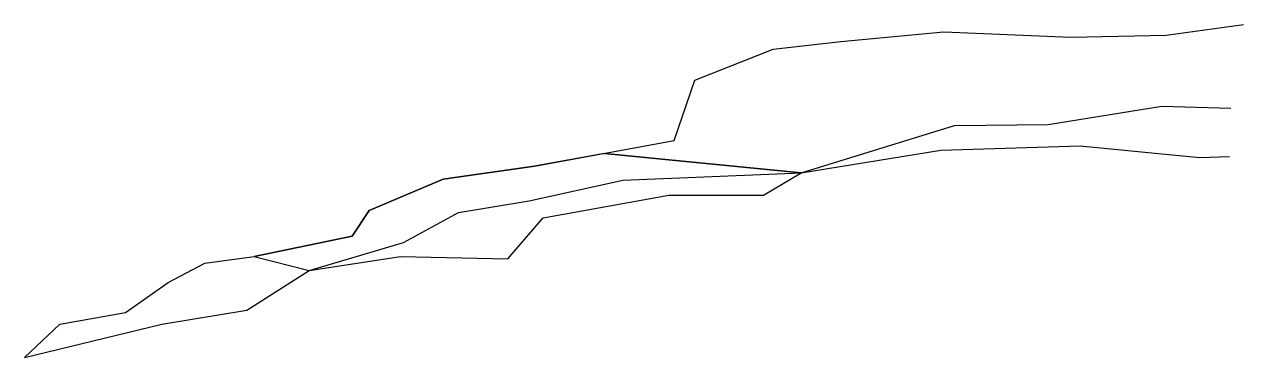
# Model space of a CAD drawing. Header units: millimetres. Extents: x 1855 to 4562, y 1259 to 1999.
import ezdxf

# ---------------------------------------------------------------- set-up
doc = ezdxf.new("R2010")
doc.units = ezdxf.units.MM
for name, color, linetype in [('1', 3, 'Continuous'), ('2', 1, 'Continuous'), ('f', 4, 'Continuous')]:
    doc.layers.add(name, color=color, linetype=linetype)

msp = doc.modelspace()

# ---------------------------------------------------------------- linework, layer by layer
msp.add_lwpolyline([(1854.8, 1259.5), (1933.5, 1333.4), (2079, 1359.6), (2174.4, 1426.4), (2255.5, 1469.3), (2365.3, 1483.6), (2582.4, 1528.9), (2620.5, 1586.1), (2785.1, 1655.3), (2987.9, 1683.9), (3298, 1741.1), (3343.3, 1874.6), (3517.5, 1943.8), (3667.8, 1960.5), (3896.8, 1981.9), (4178.3, 1970), (4390.6, 1974.8), (4562.3, 1998.6)])
at = {"layer": '1'}
msp.add_lwpolyline([(3143, 1712.5), (3579.5, 1669.6), (3889.6, 1719.7), (4199.7, 1729.2), (4464.5, 1703), (4531.3, 1705.3)], dxfattribs=at)
at = {"layer": '2'}
msp.add_lwpolyline([(2365.3, 1483.6), (2486.9, 1452.6), (2689.7, 1483.6), (2928.3, 1478.8), (3007, 1569.4), (3286.1, 1619.5), (3496, 1619.5), (3579.5, 1669.6), (3143, 1712.5), (2987.9, 1683.9), (2785.1, 1655.3), (2620.5, 1586.1), (2582.4, 1528.9)], close=True, dxfattribs=at)
at = {"layer": 'f'}
msp.add_lwpolyline([(1854.8, 1259.5), (2160.1, 1333.4), (2348.6, 1364.4), (2486.9, 1452.6), (2696.9, 1514.6), (2818.5, 1581.4), (2976, 1607.6), (3183.5, 1652.9), (3579.5, 1669.6), (3920.6, 1774.5), (4128.2, 1776.9), (4381, 1817.4), (4533.7, 1812.6)], dxfattribs=at)

doc.saveas('drawing.dxf')
